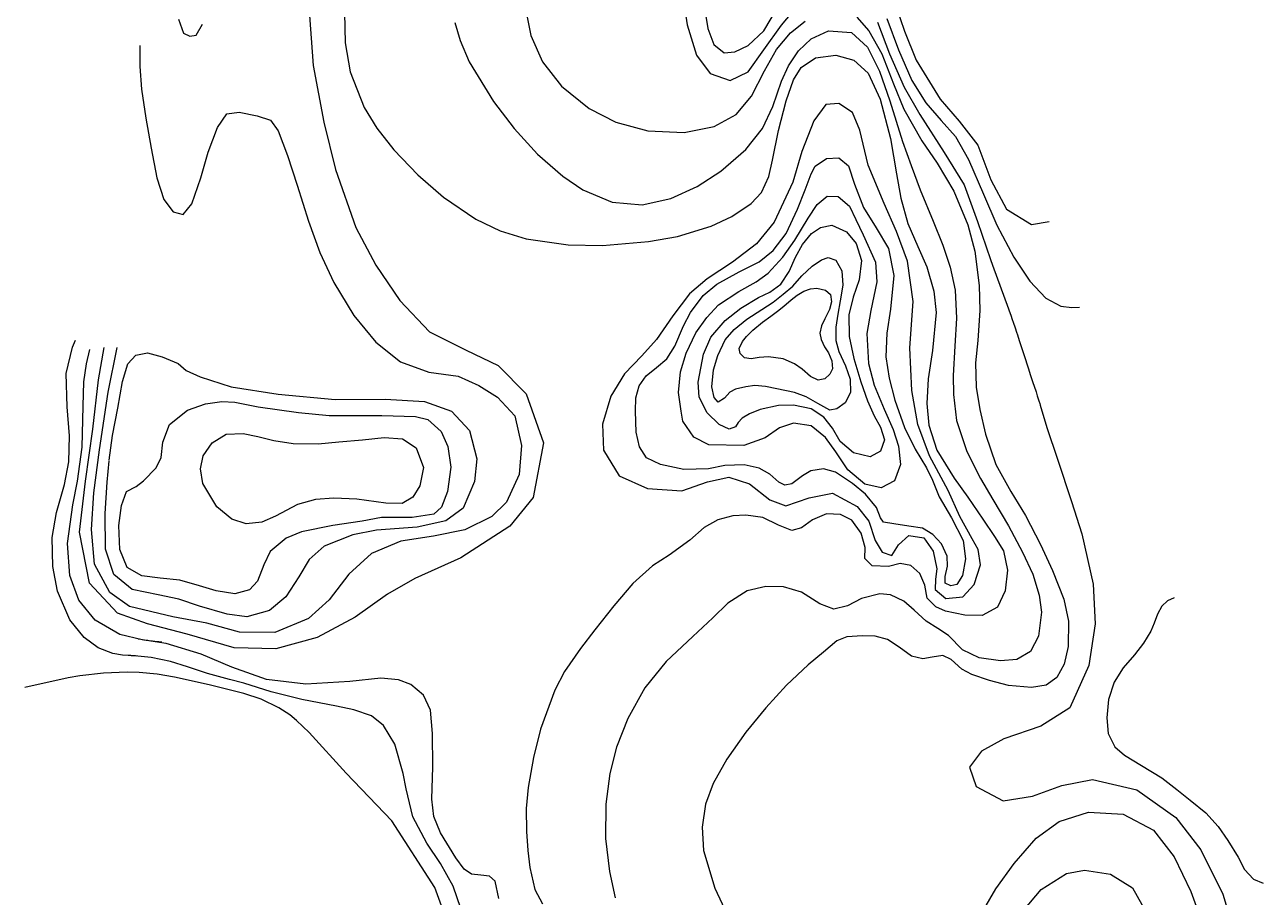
# Model space of a CAD drawing. Extents: x 290015 to 290303, y 715551 to 716063.
# Drawn here: x 290118.9 to 290248.8, y 715858 to 715949.5 of the extents above; entities that cross this region are included whole.
import ezdxf

# ---------------------------------------------------------------- set-up
doc = ezdxf.new("R2010")
doc.units = 0
doc.header["$MEASUREMENT"] = 0
for name, color, linetype in [('12', 7, 'CONTINUOUS'), ('13', 7, 'CONTINUOUS'), ('14', 7, 'CONTINUOUS'), ('15', 7, 'CONTINUOUS'), ('16', 7, 'CONTINUOUS'), ('17', 7, 'CONTINUOUS'), ('18', 7, 'CONTINUOUS'), ('19', 7, 'CONTINUOUS'), ('2', 7, 'CONTINUOUS'), ('20', 7, 'CONTINUOUS'), ('21', 7, 'CONTINUOUS'), ('22', 7, 'CONTINUOUS'), ('23', 7, 'CONTINUOUS')]:
    doc.layers.add(name, color=color, linetype=linetype)

msp = doc.modelspace()

# ---------------------------------------------------------------- linework, layer by layer
at = {"layer": '12', "color": 2, "linetype": 'CONTINUOUS'}
msp.add_lwpolyline([(290209.829, 715952.89), (290211.19, 715948.84), (290212.429, 715945.811), (290214.925, 715941.723), (290216.945, 715939.425), (290218.896, 715936.887), (290220.26, 715933.261), (290221.887, 715930.207), (290224.527, 715928.572), (290226.39, 715928.893)], dxfattribs=at)
at = {"layer": '13', "color": 2, "linetype": 'CONTINUOUS'}
for points in [[(290190.089, 715952.136), (290190.584, 715949.128), (290191.194, 715947.462), (290192.283, 715946.576), (290193.39, 715946.672), (290194.795, 715947.352), (290196.457, 715948.883), (290197.971, 715951.472)], [(290209.356, 715950.197), (290210.589, 715946.9), (290211.986, 715943.674), (290213.421, 715941.353), (290215.058, 715939.495), (290216.545, 715937.802), (290217.913, 715935.398), (290219.498, 715931.761), (290220.9, 715928.527), (290222.654, 715925.146), (290224.359, 715922.658), (290226.017, 715920.873), (290227.589, 715920.01), (290228.746, 715919.868), (290229.54, 715919.924)], [(290239.47, 715889.432), (290238.789, 715889.117), (290238.192, 715888.563), (290237.728, 715887.73), (290237.384, 715886.783), (290237.02, 715885.958), (290236.257, 715884.684), (290235.305, 715883.467), (290234.147, 715882.101), (290233.191, 715880.596), (290232.603, 715878.793), (290232.437, 715876.867), (290232.558, 715875.207), (290233.253, 715873.809), (290234.262, 715872.94), (290236.072, 715871.847), (290238.181, 715870.551), (290239.755, 715869.335), (290241.163, 715868.235), (290242.803, 715866.879), (290244.089, 715865.444), (290245.103, 715863.975), (290246.183, 715862.23), (290246.866, 715860.94), (290247.786, 715859.936), (290248.823, 715859.508)]]:
    msp.add_lwpolyline(points, dxfattribs=at)
at = {"layer": '14', "color": 2, "linetype": 'CONTINUOUS'}
for points in [[(290187.925, 715952.747), (290188.424, 715949.525), (290189.374, 715946.353), (290190.81, 715944.429), (290192.907, 715943.68), (290194.801, 715944.586), (290196.448, 715946.904), (290198.296, 715949.486), (290200.159, 715951.694)], [(290208.36, 715949.81), (290209.614, 715946.473), (290211.181, 715942.991), (290212.802, 715940.113), (290215.346, 715936.129), (290217.459, 715932.739), (290218.852, 715928.892), (290220.213, 715924.913), (290220.418, 715924.328)], [(290220.418, 715924.328), (290222.102, 715919.733), (290222.181956, 715919.513468), (290222.339352, 715919.073524), (290222.493702, 715918.632514), (290222.595091, 715918.337979), (290222.794736, 715917.747813), (290222.942159, 715917.304381), (290223.039545, 715917.008446), (290223.232661, 715916.415997), (290223.806629, 715914.636773), (290224.096, 715913.748), (290224.196023, 715913.444783), (290224.397746, 715912.838869), (290224.667463, 715912.031219), (290224.801408, 715911.627112), (290224.999636, 715911.02012), (290225.129195, 715910.614656), (290225.19299, 715910.41162), (290225.287259, 715910.106625), (290225.379613, 715909.801038), (290225.425, 715909.648), (290226.122, 715907.282)], [(290226.122, 715907.282), (290227.247, 715903.962), (290228.732, 715899.55), (290229.813, 715896.147), (290230.997, 715890.867), (290231.203, 715886.717), (290230.541, 715882.325), (290228.543, 715877.915), (290225.487, 715875.989), (290221.619, 715874.648), (290219.292, 715873.367), (290218.034, 715871.68), (290218.707, 715869.641), (290221.532, 715868.161), (290224.628, 715868.628), (290227.691, 715869.743), (290230.912, 715870.377), (290235.564, 715869.317), (290239.657, 715866.404), (290242.295, 715863.022), (290244.579, 715858.374), (290246.079, 715853.358)]]:
    msp.add_lwpolyline(points, dxfattribs=at)
at = {"layer": '15', "color": 2, "linetype": 'CONTINUOUS'}
for points in [[(290171.462, 715951.193), (290172.02, 715948.395), (290173.248, 715945.631), (290175.238, 715943.081), (290178.113, 715940.763), (290180.912, 715939.329), (290184.293, 715938.393), (290188.093, 715938.242), (290191.239, 715938.872), (290193.559, 715940.121), (290195.144, 715942.023), (290196.516, 715944.688), (290197.783, 715946.925), (290199.246, 715948.676), (290200.78, 715949.898)], [(290206.203, 715950.324), (290207.474, 715948.903), (290208.812, 715946.473), (290210.059, 715943.32), (290211.142, 715940.693), (290213.033, 715937.362), (290214.622, 715935), (290216.375, 715932.078), (290217.858, 715928.536), (290218.56, 715925.787), (290219.036, 715922.196), (290219.113, 715919.559), (290218.893, 715916.409), (290218.637, 715914.093), (290218.723, 715911.543), (290219.1, 715909.168), (290219.685, 715906.602), (290220.773, 715903.403), (290222.337, 715900.596), (290223.89, 715898.064), (290225.47, 715895.012), (290226.72, 715892.304), (290227.911, 715889.289), (290228.412, 715886.984), (290228.363, 715884.328), (290227.96, 715882.494), (290227.193, 715881.072), (290226.045, 715880.294), (290224.523, 715880.035), (290222.117, 715880.245), (290220.132, 715880.755), (290218.263, 715881.415), (290217.201, 715881.964), (290216.089, 715882.97), (290215.214, 715883.395), (290214.104, 715883.202), (290213.126, 715883.054), (290211.934, 715883.329), (290210.651, 715884.256), (290209.434, 715885.083), (290208.116, 715885.405)], [(290208.116, 715885.405), (290206.806, 715885.452), (290205.16, 715885.338), (290204.106, 715884.918), (290202.7, 715883.749), (290201.103, 715882.418), (290198.84, 715880.276), (290196.656, 715877.899), (290194.578, 715875.358), (290192.557, 715872.523), (290191.127, 715869.982), (290190.334, 715867.802), (290189.981, 715865.382), (290190.118, 715862.942), (290191.299, 715858.983), (290192.586, 715856.227)], [(290148.767, 715875.33), (290147.439334, 715876.58822), (290146.721687, 715877.156883), (290145.579774, 715877.916991), (290143.724, 715878.807), (290141.926953, 715879.400193), (290138.28, 715880.317), (290134.646371, 715881.110247), (290132.812, 715881.42), (290130.942813, 715881.597891), (290129.6914, 715881.630475), (290127.194, 715881.528), (290124.716155, 715881.271756), (290123.492, 715881.048), (290118.939, 715880.026)], [(290164.894, 715850.975), (290161.962, 715859.062), (290157.441, 715866.04), (290152.644, 715871.036), (290148.767, 715875.33)], [(290219.14, 715856.102), (290220.772, 715858.921), (290222.688, 715861.589), (290225.018, 715864.251), (290227.43, 715865.996), (290230.508, 715866.951), (290234.122, 715866.77), (290237.314, 715865.075), (290239.469, 715862.262), (290241.217, 715858.637), (290242.441, 715855.275)]]:
    msp.add_lwpolyline(points, dxfattribs=at)
at = {"layer": '16', "color": 2, "linetype": 'CONTINUOUS'}
for points in [[(290164.055, 715949.759), (290164.589, 715947.861), (290165.546, 715945.654), (290168.107, 715941.495), (290170.277, 715938.641), (290172.723, 715935.953), (290175.381, 715933.64), (290177.468, 715932.227), (290180.535, 715930.923), (290183.68, 715930.65), (290186.696, 715931.299), (290189.471, 715932.578), (290191.923, 715934.167), (290194.557, 715936.462), (290196.32, 715938.644), (290197.381, 715940.941), (290198.294, 715943.626), (290199.033, 715945.214), (290200.081, 715946.794), (290201.4, 715948.051), (290203.24, 715948.895), (290205.66, 715948.722), (290207.319, 715947.174), (290208.571, 715944.652), (290209.646, 715941.559), (290211, 715937.278), (290211.886, 715934.773), (290212.86, 715932.227), (290214.215, 715928.949), (290215.23, 715926.415), (290215.999, 715924.111), (290216.521, 715921.695), (290216.644, 715918.752), (290216.472, 715915.815)], [(290164.662, 715856.876), (290163.877, 715859.193), (290162.536, 715861.59), (290161.097, 715863.726), (290159.646, 715866.458), (290158.929, 715869.406), (290158.64, 715871.011), (290157.753, 715874.088), (290156.558, 715876.058), (290155.3, 715877.05), (290153.463, 715877.694), (290151.639, 715878.067), (290147.998, 715878.791), (290144.783, 715879.595), (290141.904, 715880.501), (290140.408, 715880.863), (290138.091, 715881.49), (290135.989, 715882.196), (290134.215, 715882.756), (290132.196, 715883.18), (290130.456, 715883.346), (290129.206, 715883.432), (290128.172, 715883.599), (290126.644, 715884.208), (290125.176, 715885.29), (290123.677, 715887.115), (290122.386, 715890.136), (290121.897, 715892.739), (290121.829, 715895.767), (290122.264, 715898.397), (290123.102, 715901.335), (290123.559, 715903.685), (290123.634, 715906.415), (290123.396, 715909.461), (290123.273, 715912.976), (290123.928, 715915.71), (290124.249, 715916.454)], [(290216.472, 715915.815), (290216.306, 715912.762), (290216.33, 715910.767), (290216.663, 715908.042), (290217.729, 715904.776), (290219.175, 715901.949), (290220.475, 715899.757), (290222.103, 715896.988), (290223.569, 715894.223), (290224.673, 715891.921), (290225.325, 715889.722), (290225.585, 715887.928), (290225.246, 715885.431), (290224.404, 715883.823), (290222.988, 715882.972), (290221.275, 715882.842), (290219.046, 715883.13), (290217.281, 715883.969), (290215.807, 715885.483), (290214.695, 715886.237), (290213.463, 715887.003), (290212.22, 715888.148), (290211.133, 715889.103), (290209.745, 715889.741), (290208.631, 715889.862), (290206.688, 715889.353), (290205.236, 715888.593), (290203.777, 715888.252), (290202.328, 715888.804), (290200.416, 715890.027), (290198.495, 715890.598), (290196.653, 715890.635), (290194.703, 715890.157), (290192.662, 715888.869), (290191.092, 715887.34), (290189.013, 715885.377), (290186.192, 715882.776), (290183.959, 715879.986), (290182.178, 715876.79), (290181.014, 715873.764), (290180.306, 715871.01), (290179.863, 715867.812), (290179.841, 715864.188), (290180.258, 715860.758), (290180.855, 715857.983)], [(290130.642, 715883.334), (290130.566695, 715883.338858), (290130.529053, 715883.341376), (290130.472597, 715883.345267), (290130.387911, 715883.351369), (290130.303197, 715883.357798), (290130.26082, 715883.361139), (290130.17601, 715883.36808), (290130.133569, 715883.371684), (290130.069852, 715883.377259), (290129.984775, 715883.385019), (290129.942176, 715883.389041), (290129.878192, 715883.395257), (290129.814095, 715883.401695), (290129.782, 715883.405)], [(290223.679, 715856.642), (290225.534, 715858.856), (290228.206, 715860.534), (290230.076, 715860.896), (290232.82, 715860.453), (290235.096, 715859.014), (290236.897, 715855.862)]]:
    msp.add_lwpolyline(points, dxfattribs=at)
at = {"layer": '17', "color": 2, "linetype": 'CONTINUOUS'}
for points in [[(290152.46, 715950.785), (290152.544, 715947.619), (290153.052, 715944.607), (290154.529, 715940.855), (290155.854, 715938.695), (290157.637, 715936.401), (290160.151, 715933.777), (290162.863, 715931.453)], [(290162.863, 715931.453), (290166.246, 715929.159), (290168.808, 715927.928), (290171.529, 715927.088), (290175.942, 715926.446), (290179.538, 715926.391), (290184.36, 715926.791), (290187.396, 715927.332), (290190.927, 715928.407), (290193.079, 715929.42), (290195.112, 715930.771), (290196.218, 715931.932), (290196.984, 715933.611), (290197.354, 715935.334), (290198, 715938.43), (290198.802, 715941.56), (290199.56, 715943.747), (290200.369, 715945.041), (290201.882, 715946.047), (290203.993, 715946.35), (290205.889, 715945.803), (290207.404, 715944.452), (290208.654, 715941.738), (290209.736, 715937.589), (290210.356, 715933.91), (290210.813, 715931.353), (290211.564, 715928.699), (290212.608, 715926.267), (290213.527, 715924.135), (290214.274, 715921.61), (290214.537, 715919.371), (290214.136, 715915.372), (290213.695, 715912.397), (290213.549, 715909.822), (290213.748, 715907.54), (290214.593, 715904.93), (290216.421, 715901.987), (290217.844, 715899.985), (290219.433, 715897.695), (290220.655, 715895.881), (290221.578, 715894.351), (290222.017, 715892.348), (290221.764, 715890.186), (290220.944, 715888.445), (290219.339, 715887.589), (290217.544, 715887.622), (290215.488, 715888.052), (290214.486, 715888.494), (290213.587, 715889.392), (290213.339, 715890.779), (290212.824, 715891.976), (290211.876, 715892.823), (290210.741, 715893.04), (290209.536, 715892.729), (290207.796, 715892.783), (290207.058, 715893.57), (290207.064, 715894.701), (290206.661, 715896.204), (290205.675, 715897.589), (290204.505, 715898.164), (290203.023, 715898.259), (290201.541, 715897.622), (290200.405, 715896.783), (290199.391, 715896.487), (290197.989, 715897.064), (290196.352, 715897.846), (290194.57, 715898.111), (290193.191, 715898.023), (290191.619, 715897.624), (290190.177, 715896.814), (290188.698, 715895.481), (290186.523, 715893.902), (290184.78, 715892.788), (290182.717, 715890.928), (290180.731, 715888.61), (290178.727, 715886.081), (290177.221, 715884.128), (290175.557, 715881.714), (290174.522, 715879.76), (290173.04, 715875.653), (290172.293, 715872.702), (290171.717, 715869.553), (290171.532, 715867.353), (290171.55, 715864.945), (290171.694, 715862.947), (290171.893, 715861.167), (290172.427, 715858.862), (290173.232, 715857.339)], [(290168.66, 715857.908), (290168.26, 715859.72), (290167.678, 715860.25), (290166.771, 715860.344), (290165.804, 715860.455), (290165.032, 715860.995), (290164.139, 715862.177), (290162.544, 715864.793), (290161.849, 715866.494), (290161.638, 715868.32), (290161.731, 715871.73), (290161.702, 715875.201), (290161.477, 715877.673), (290160.764, 715879.241), (290159.432, 715880.332), (290158.135, 715880.83), (290156.282, 715881.005), (290153.039, 715880.681), (290148.424, 715880.401), (290144.308, 715880.861), (290140.66, 715882.154), (290137.438, 715883.524), (290133.775, 715884.665), (290131.245, 715885.042), (290128.926, 715885.588), (290126.321, 715887.109), (290124.597, 715889.189), (290123.65, 715891.767), (290123.407, 715895.126), (290123.976, 715899.183), (290124.467, 715901.684), (290124.956, 715905.222), (290125.057, 715909.532), (290125.131, 715912.076), (290125.415, 715913.972), (290125.758, 715915.473)], [(290133.322, 715884.779), (290132.994438, 715884.80832), (290132.831097, 715884.824562), (290132.586429, 715884.850969), (290132.341951, 715884.879902), (290132.219706, 715884.89534), (290131.975049, 715884.928212), (290131.852574, 715884.945666), (290131.668593, 715884.973148), (290131.422617, 715885.012272), (290131.299273, 715885.032919), (290131.113726, 715885.065277), (290130.834, 715885.117)]]:
    msp.add_lwpolyline(points, dxfattribs=at)
at = {"layer": '18', "color": 2, "linetype": 'CONTINUOUS'}
for points in [[(290148.699, 715951.925), (290149.198, 715945.251), (290150.295, 715939.327), (290151.51, 715934.348), (290153.662, 715928.283), (290155.74, 715924.322), (290158.26, 715920.614), (290161.392, 715917.324), (290165.226, 715915.405), (290168.578, 715913.801), (290171.534, 715910.815), (290173.343, 715905.705), (290172.269, 715899.958), (290169.797, 715896.956), (290164.668, 715893.645), (290159.839, 715891.469), (290156.976, 715889.837), (290153.573, 715887.418), (290149.607, 715885.261), (290145.285, 715884.075), (290140.914, 715884.186), (290135.973, 715885.639), (290131.799, 715886.718), (290128.653, 715887.817), (290125.733, 715890.959), (290124.681, 715896.323), (290125.322, 715901.678), (290126.092, 715907.111), (290126.655, 715912.299), (290127.268, 715915.699)], [(290135.068, 715950.113), (290135.576, 715948.638), (290136.245, 715948.33), (290136.901, 715948.419), (290137.589, 715949.592)], [(290183.649, 715914.806), (290181.852, 715912.912), (290180.392, 715910.579), (290179.537, 715907.634), (290179.624, 715904.936), (290181.265, 715902.217), (290184.256, 715900.89), (290187.846, 715900.66), (290190.554, 715901.586), (290192.773, 715902.075), (290194.945, 715901.403), (290197.074, 715899.724), (290198.751, 715899.077), (290201.215, 715899.909), (290203.649, 715900.409), (290206.251, 715899.001), (290207.466, 715897.476), (290208.135, 715895.437), (290208.859, 715894.22), (290209.881, 715893.877), (290210.586, 715894.996), (290211.641, 715895.959), (290213.218, 715895.742), (290214.206, 715894.317), (290214.577, 715892.487), (290214.46, 715891.379), (290214.4, 715890.304), (290215.553, 715889.376), (290217.318, 715889.539), (290218.514, 715890.82), (290219.167, 715892.909), (290218.937, 715894.519), (290218.284, 715895.62), (290216.994, 715897.976), (290215.774, 715900.702), (290213.818, 715904.329), (290212.615, 715907.618), (290211.965, 715911.193), (290211.768, 715915.636), (290212.108, 715920.514), (290211.499, 715924.727), (290210.358, 715927.855), (290209.075, 715930.768), (290207.403, 715934.803), (290206.528, 715938.47), (290205.762, 715940.32), (290204.304, 715941.273), (290202.935, 715941.179), (290201.698, 715939.452), (290200.432, 715936.243), (290199.474, 715933.01), (290197.526, 715928.82), (290195.668, 715926.557), (290193.175, 715924.633), (290190.49, 715922.893), (290188.65, 715921.305), (290186.9, 715919.008), (290185.178, 715916.535), (290183.649, 715914.806)]]:
    msp.add_lwpolyline(points, dxfattribs=at)
at = {"layer": '19', "color": 2, "linetype": 'CONTINUOUS'}
for points in [[(290131.007, 715947.359), (290131.02, 715945.16), (290131.193, 715942.791), (290131.624, 715939.725), (290132.185, 715936.576), (290132.797, 715933.474), (290133.532, 715931.217), (290134.491, 715929.895), (290135.561, 715929.626), (290136.476, 715930.736), (290137.389, 715933.463), (290138.169, 715936.176), (290139.16, 715938.762), (290140.115, 715940.19), (290141.419, 715940.375), (290143.3, 715939.995), (290144.708, 715939.529), (290145.525, 715938.393), (290146.483, 715935.821), (290147.496, 715932.691), (290148.684, 715928.94), (290149.895, 715925.635), (290151.339, 715922.519), (290153.462, 715919.037), (290155.771, 715916.231), (290158.328, 715914.171), (290161.304, 715913.113), (290164.391, 715912.664), (290166.557, 715911.71), (290168.52, 715910.479), (290170.346, 715908.51), (290171.025, 715905.406), (290170.787, 715902.359), (290169.468, 715899.456), (290167.919, 715897.97), (290165.097, 715896.551), (290161.79, 715895.907), (290158.362, 715895.386), (290155.289, 715894.102), (290152.929, 715891.92), (290150.87, 715889.232), (290148.699, 715887.271), (290145.149, 715885.818), (290141.463, 715885.833), (290138.019, 715886.78), (290134.475, 715887.442), (290129.938, 715888.543), (290127.848, 715890.004), (290126.25, 715892.966), (290125.947, 715896.607), (290126.192, 715900.459), (290126.765, 715904.97), (290127.695, 715911), (290128.627, 715915.699)], [(290193.86, 715923.603), (290195.971, 715924.668), (290197.432, 715925.841), (290198.793, 715927.641), (290199.968, 715930.177), (290200.793, 715932.207), (290201.404, 715933.905), (290201.833, 715934.702), (290203.029, 715935.52), (290204.31, 715935.577), (290205.312, 715934.739), (290205.952, 715932.826), (290206.906, 715930.353), (290208.245, 715928.231), (290209.515, 715926.082), (290210.09, 715923.233), (290209.748, 715919.696), (290209.333, 715917.193), (290209.252, 715914.724), (290209.604, 715912.462), (290210.185, 715910.179), (290211.2, 715907.285), (290212.315, 715905.014), (290213.502, 715903.055), (290214.125, 715901.781), (290214.839, 715900.028), (290216.146, 715897.837), (290217.345, 715895.457), (290217.611, 715893.527), (290217.273, 715891.768), (290216.679, 715890.831), (290216.069, 715890.711), (290215.478, 715890.982), (290215.466, 715891.673), (290215.717, 715892.769), (290215.682, 715893.814), (290215.098, 715895.114), (290214.181, 715896.08), (290213.074, 715896.727), (290211.654, 715896.968), (290210.087, 715897.2), (290208.996, 715897.372), (290208.676, 715897.813), (290208.249, 715898.9), (290207.105, 715900.301), (290205.76, 715901.425), (290203.95, 715902.62), (290202.702, 715902.949), (290201.365, 715902.737), (290200.488, 715902.212), (290199.378, 715901.389), (290198.668, 715901.264), (290198.017, 715901.564), (290197.061, 715902.419), (290195.945, 715903.021), (290194.384, 715903.377), (290192.349, 715903.3), (290190.648, 715902.952), (290188.067, 715902.892), (290185.618, 715903.419), (290184.131, 715904.102), (290183.403, 715905.277), (290183.072, 715906.802), (290182.983, 715908.996), (290183.03, 715910.395), (290183.39, 715911.657), (290184.112, 715912.707), (290185.206, 715913.606), (290186.259, 715914.505), (290187.113, 715915.816), (290188.015, 715917.941), (290188.743, 715919.353), (290190.095, 715921.129), (290191.536, 715922.324), (290193.86, 715923.603)], [(290197.382, 715925.794), (290197.403, 715925.811)]]:
    msp.add_lwpolyline(points, dxfattribs=at)
at = {"layer": '2', "color": 1, "linetype": 'CONTINUOUS'}
msp.add_lwpolyline([(290186.036, 715903.364), (290186.036, 715903.364)], dxfattribs=at)
at = {"layer": '20', "color": 2, "linetype": 'CONTINUOUS'}
for points in [[(290187.771, 715909.012), (290187.487, 715910.984), (290187.723, 715913.141), (290188.316, 715915.107), (290189.318, 715917.209), (290190.455, 715918.836), (290191.697, 715920.166), (290193.82, 715921.546), (290195.639, 715922.566), (290196.911, 715923.478), (290198.458, 715925.145), (290199.7, 715926.952), (290201.095, 715929.26), (290202.04, 715930.682), (290203.105, 715931.57), (290204.229, 715931.535), (290205.449, 715930.509), (290206.112, 715929.125), (290206.849, 715927.493), (290208.145, 715924.627), (290208.286, 715922.56), (290207.676, 715919.575), (290207.258, 715917.17), (290207.427, 715914.004), (290208.021, 715911.728), (290209.066, 715909.226), (290210.015, 715907.08), (290210.58, 715905.356), (290210.792, 715903.416), (290210.156, 715901.711), (290208.756, 715900.987), (290207.034, 715901.356), (290205.247, 715902.846), (290203.983, 715904.733), (290202.925, 715906.266), (290201.4, 715907.485), (290199.564, 715907.737), (290198.08, 715907.26), (290196.587, 715906.223), (290194.357, 715905.421), (290190.677, 715905.495), (290189.094, 715906.286), (290187.953, 715907.973), (290187.771, 715909.012)], [(290127.806, 715903.866), (290128.154, 715906.462), (290128.707, 715909.316), (290129.183, 715912.134), (290129.749, 715913.979), (290130.59, 715914.879), (290131.819, 715915.137), (290133.334, 715914.698), (290135.035, 715914.025), (290135.85, 715913.265), (290137.328, 715912.613), (290140.598, 715911.576), (290145.513, 715910.776), (290151.505, 715910.242), (290156.728, 715910.266), (290160.844, 715910.014), (290163.704, 715909.005), (290165.576, 715906.982), (290166.354, 715904.003), (290166.092, 715901.624), (290164.909, 715898.853), (290163.106, 715897.512), (290160.086, 715896.847), (290155.824, 715896.519), (290153.345, 715896.043), (290150.335, 715894.849), (290148.761, 715893.468), (290147.69, 715891.632), (290146.306, 715889.544), (290144.611, 715888.1), (290142.244, 715887.459), (290140.168, 715887.718), (290137.268, 715888.57), (290135.098, 715889.285), (290132.937, 715889.753), (290130.191, 715890.32), (290128.274, 715891.886), (290127.403, 715894.545), (290127.376, 715898.295), (290127.595, 715901.582), (290127.799, 715903.805)]]:
    msp.add_lwpolyline(points, dxfattribs=at)
at = {"layer": '21', "color": 2, "linetype": 'CONTINUOUS'}
for points in [[(290197.066, 715921.493), (290198.232, 715922.33), (290199.107, 715923.648), (290199.784, 715925.151), (290200.491, 715926.486), (290201.465, 715927.635), (290202.39, 715928.265), (290203.564, 715928.522), (290205.131, 715927.818), (290206.141, 715926.604), (290206.676, 715924.807), (290206.438, 715922.777), (290205.832, 715920.951), (290205.348, 715919.111), (290205.383, 715916.849), (290205.885, 715914.541), (290206.636, 715912.087), (290207.325, 715910.09), (290208.005, 715908.513), (290208.674, 715907.349), (290209.089, 715906.015), (290208.699, 715904.823), (290207.598, 715904.231), (290205.844, 715904.632), (290204.446, 715905.827), (290203.642, 715907.215), (290202.742, 715908.378), (290201.411, 715909.243), (290199.553, 715909.654), (290197.978, 715909.62), (290196.065, 715909.176), (290194.952, 715908.725), (290194.168, 715908.266), (290193.744, 715907.806), (290193.493, 715907.359), (290192.823, 715907.115), (290191.759, 715907.621), (290190.509, 715908.843), (290189.662, 715910.461), (290189.552, 715912.049), (290190.112, 715914.972), (290190.901, 715916.777), (290192.383, 715918.509), (290194.022, 715919.813), (290195.895, 715920.919), (290197.066, 715921.493)], [(290140.961, 715909.945), (290143.4, 715909.453), (290147.633, 715908.88), (290150.857, 715908.563), (290156.395, 715908.544), (290159.925, 715908.466), (290161.216, 715908.127), (290162.601, 715906.879), (290163.312, 715905.296), (290163.626, 715903.15), (290163.268, 715900.593), (290162.635, 715898.953), (290161.851, 715898.214), (290159.557, 715897.87), (290156.343, 715897.845), (290154.317, 715897.489), (290151.256, 715897.012), (290147.974, 715896.343), (290146.358, 715895.71), (290144.67, 715894.291), (290144.021, 715892.911), (290143.334, 715891.179), (290142.491, 715890.288), (290140.973, 715889.868), (290139.001, 715890.172), (290137.265, 715890.684), (290135.207, 715891.273), (290133.142, 715891.499), (290131.225, 715891.738), (290129.661, 715892.615), (290128.914, 715894.489), (290128.821, 715897.012), (290129.068, 715899.12), (290129.603, 715900.591), (290130.621, 715901.101), (290131.379, 715901.691), (290132.734, 715903.051), (290133.247, 715904.163), (290133.404, 715905.774), (290134.132, 715907.616), (290135.995, 715909.127), (290137.882, 715909.779), (290139.611, 715910.039), (290140.961, 715909.945)]]:
    msp.add_lwpolyline(points, dxfattribs=at)
at = {"layer": '22', "color": 2, "linetype": 'CONTINUOUS'}
for points in [[(290196.227, 715919.657), (290197.429, 715920.456), (290198.481, 715921.277), (290199.474, 715922.123), (290200.426, 715923.192), (290201.523, 715924.219), (290202.487, 715924.875), (290203.205, 715925.128), (290204.008, 715924.84), (290204.634, 715923.726), (290204.726, 715922.212), (290204.447, 715920.563), (290204.222, 715919.181), (290204.017, 715917.833), (290203.99, 715916.407), (290204.309, 715915.283), (290205.023, 715913.774), (290205.507, 715912.35), (290205.528, 715910.961), (290204.967, 715909.877), (290204.101, 715909.272), (290203.363, 715909.125), (290202.098, 715909.808), (290200.897, 715910.519), (290199.656, 715910.978), (290197.823, 715911.365), (290196.621, 715911.607), (290195.506, 715911.697), (290194.552, 715911.575), (290193.493, 715911.322), (290192.896, 715911), (290192.306, 715910.389), (290191.668, 715909.953), (290191.243, 715910.452), (290190.992, 715911.564), (290191.173, 715913.346), (290191.617, 715914.85), (290192.4, 715916.476), (290193.324, 715917.586), (290194.675, 715918.666), (290196.227, 715919.657)], [(290143.381, 715906.343), (290145.053, 715905.93), (290147.092, 715905.614), (290149.716, 715905.581), (290151.872, 715905.788), (290154.362, 715906.021), (290156.616, 715906.254), (290158.569, 715906.104), (290159.972, 715905.149), (290160.749, 715903.109), (290160.368, 715901.165), (290159.62, 715899.984), (290158.524, 715899.328), (290156.793, 715899.361), (290153.78, 715899.773), (290151.353, 715899.889), (290149.445, 715899.744), (290147.552, 715899.234), (290145.235, 715898.01), (290143.8, 715897.388), (290142.159, 715897.203), (290140.653, 715897.682), (290139.082, 715898.974), (290137.622, 715901.418), (290137.366, 715902.965), (290137.653, 715904.326), (290138.589, 715905.699), (290140.047, 715906.586), (290141.848, 715906.663), (290143.381, 715906.343)]]:
    msp.add_lwpolyline(points, dxfattribs=at)
at = {"layer": '23', "color": 2, "linetype": 'CONTINUOUS'}
msp.add_lwpolyline([(290197.191, 715918.97), (290197.884, 715919.485), (290198.546, 715920.023), (290199.305, 715920.667), (290199.945, 715921.162), (290200.646, 715921.59), (290201.353, 715921.85), (290202.018, 715921.918), (290202.932, 715921.712), (290203.45, 715921.231), (290203.534, 715920.463), (290203.327, 715919.68), (290202.857, 715918.682), (290202.493, 715917.96), (290202.322, 715917.194), (290202.454, 715916.511), (290202.812, 715915.767), (290203.215, 715915.121), (290203.571, 715914.296), (290203.648, 715913.448), (290203.383, 715912.878), (290202.834, 715912.395), (290202.134, 715912.25), (290201.327, 715912.638), (290200.478, 715913.41), (290199.653, 715913.983), (290198.463, 715914.486), (290196.934, 715914.712), (290195.963, 715914.632), (290195.106, 715914.481), (290194.431, 715914.592), (290193.968, 715915.059), (290193.875, 715915.575), (290194.219, 715916.313), (290194.635, 715916.834), (290195.292, 715917.506), (290196.324, 715918.329), (290197.191, 715918.97)], dxfattribs=at)

doc.saveas('drawing.dxf')
